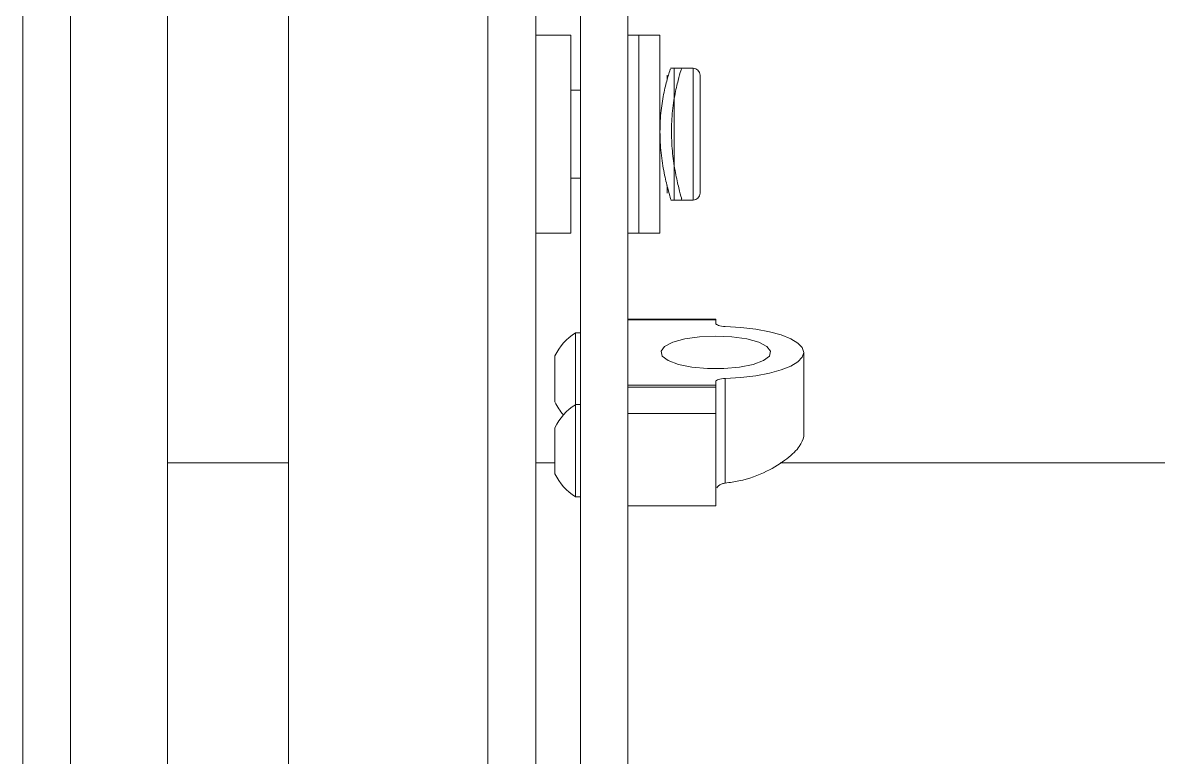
# Model space of a CAD drawing. Extents: x -382 to 1420, y -377 to 265.
# Drawn here: x 230.839 to 234.067, y -167.298 to -165.21 of the extents above; entities that cross this region are included whole.
import ezdxf

# ---------------------------------------------------------------- set-up
doc = ezdxf.new("R2010")
doc.units = 0
doc.header["$MEASUREMENT"] = 0
for name, color, linetype in [('AV-Anno-Iden', 154, 'CONTINUOUS'), ('AV-Detl-Obje-Brkt', 202, 'CONTINUOUS'), ('AV-Detl-Obje-Mont', 232, 'CONTINUOUS')]:
    doc.layers.add(name, color=color, linetype=linetype)

# ---------------------------------------------------------------- blocks, each defined once
blk = doc.blocks.new('A$C429A2651')
at = {"layer": 'AV-Detl-Obje-Brkt', "linetype": 'Continuous', "lineweight": 15}
for p, q in [((28.5715, 20.9101), (28.5715, 4.4204)), ((28.7073, 20.9101), (28.7073, 4.4204)), ((29.894, 4.4204), (29.894, 20.9101)), ((30.0298, 4.4204), (30.0298, 20.9101)), ((30.1574, 8.0661), (30.1574, 13.4628)), ((30.2918, 8.0661), (30.2918, 13.4628)), ((28.9835, 8.7307), (28.9835, 12.1734)), ((29.3271, 12.1734), (29.3271, 8.7307)), ((30.1297, 10.8778), (30.0298, 10.8778)), ((30.1297, 10.5736), (30.1297, 10.8778)), ((30.3231, 10.8778), (30.2918, 10.8778)), ((30.3828, 10.8778), (30.3231, 10.8778)), ((30.3231, 10.6024), (30.3231, 10.8778)), ((30.3231, 10.5967), (30.3231, 10.8778)), ((30.3828, 10.6024), (30.3828, 10.8778)), ((30.442, 10.7841), (30.4132, 10.7841)), ((30.4769, 10.7841), (30.4232, 10.7841)), ((30.4232, 10.7841), (30.4232, 10.4094)), ((30.4453, 10.7841), (30.442, 10.7841)), ((30.4769, 10.4094), (30.4769, 10.7841)), ((30.4032, 10.7532), (30.4032, 10.7641)), ((30.4969, 10.7641), (30.4969, 10.4293)), ((30.1574, 10.7217), (30.1297, 10.7217)), ((30.3231, 10.3157), (30.3231, 10.6024)), ((30.3231, 10.3157), (30.3231, 10.5967)), ((30.3828, 10.3157), (30.3828, 10.6024)), ((30.1297, 10.3157), (30.1297, 10.5736)), ((30.1297, 10.4718), (30.1574, 10.4718)), ((30.4032, 10.4293), (30.4032, 10.4505)), ((30.4137, 10.4094), (30.4453, 10.4094)), ((30.4232, 10.4094), (30.4769, 10.4094)), ((30.0298, 10.3157), (30.1297, 10.3157)), ((30.2918, 10.3157), (30.3231, 10.3157)), ((30.3231, 10.3157), (30.3828, 10.3157)), ((30.5417, 10.0707), (30.2918, 10.0707)), ((30.5417, 10.0693), (30.2918, 10.0693)), ((30.5417, 10.0707), (30.5417, 10.0693)), ((30.5417, 10.0591), (30.5417, 10.0693)), ((30.1574, 10.0321), (30.1424, 10.0321)), ((30.1424, 9.828), (30.1424, 10.0321)), ((30.7915, 9.7379), (30.7915, 9.9765)), ((30.0845, 9.8817), (30.0845, 9.9666)), ((30.0845, 9.8357), (30.0845, 9.8817)), ((30.2918, 9.8837), (30.5417, 9.8837)), ((30.5417, 9.878), (30.2918, 9.878)), ((30.5417, 9.8837), (30.5417, 9.8939)), ((30.5417, 9.8837), (30.5417, 9.878)), ((30.5417, 9.878), (30.5417, 9.803)), ((30.5684, 9.9027), (30.5684, 9.6052)), ((30.1574, 9.828), (30.1424, 9.828)), ((30.1424, 9.6971), (30.1424, 9.828)), ((30.5417, 9.803), (30.2918, 9.803)), ((30.5417, 9.803), (30.5417, 9.5409)), ((30.0845, 9.6971), (30.0845, 9.7626)), ((30.0845, 9.6316), (30.0845, 9.6971)), ((30.1424, 9.5662), (30.1424, 9.6971)), ((29.3271, 9.6627), (28.9835, 9.6627)), ((30.0845, 9.6627), (30.0298, 9.6627)), ((30.1424, 9.5662), (30.1574, 9.5662)), ((30.2918, 9.5409), (30.5417, 9.5409))]:
    blk.add_line(p, q, dxfattribs=at)
at = {"layer": 'AV-Detl-Obje-Brkt', "linetype": 'Continuous', "lineweight": 15, "flags": 128}
for points in [[(30.5684, 10.0503), (30.5631, 10.0506), (30.558, 10.0512), (30.5534, 10.0521), (30.5493, 10.0532), (30.5461, 10.0545), (30.5437, 10.0559), (30.5422, 10.0575), (30.5417, 10.0591)], [(30.7915, 9.9765), (30.7873, 9.99), (30.775, 10.003), (30.7548, 10.0152), (30.7276, 10.0261), (30.6941, 10.0353), (30.6555, 10.0426), (30.6132, 10.0476), (30.5684, 10.0503)], [(30.5417, 10.0229), (30.5877, 10.0208), (30.6296, 10.0148), (30.6638, 10.0054), (30.687, 9.9934), (30.6974, 9.98), (30.6939, 9.9662), (30.6769, 9.9533), (30.6479, 9.9425), (30.6094, 9.9347), (30.5649, 9.9306), (30.5184, 9.9306), (30.4739, 9.9347), (30.4355, 9.9425), (30.4064, 9.9533), (30.3894, 9.9662), (30.386, 9.98), (30.3963, 9.9934), (30.4196, 10.0054), (30.4537, 10.0148), (30.4956, 10.0208), (30.5417, 10.0229)], [(30.5684, 9.9027), (30.6132, 9.9054), (30.6555, 9.9104), (30.6941, 9.9177), (30.7276, 9.9269), (30.7548, 9.9378), (30.775, 9.9499), (30.7873, 9.963), (30.7915, 9.9765)], [(30.5417, 9.8939), (30.5422, 9.8955), (30.5437, 9.897), (30.5461, 9.8985), (30.5493, 9.8998), (30.5534, 9.9009), (30.558, 9.9018), (30.5631, 9.9024), (30.5684, 9.9027)]]:
    blk.add_lwpolyline(points, dxfattribs=at)
at = {"layer": 'AV-Detl-Obje-Brkt', "linetype": 'Continuous', "lineweight": 15}
for centre, radius, start, end in [((30.4769, 10.7641), 0.02, 0, 90), ((30.4769, 10.4293), 0.02, 270, 0), ((30.2243, 9.9012), 0.1544, 122.0305, 154.92), ((30.2243, 9.9012), 0.1544, 205.08, 221.3592), ((30.2243, 9.6971), 0.1544, 122.0305, 154.92), ((30.2243, 9.6971), 0.1544, 205.08, 237.9695)]:
    blk.add_arc(centre, radius, start, end, dxfattribs=at)
for points, knots in [([(30.3828, 10.6037), (30.3835, 10.6241), (30.3849, 10.6648), (30.3945, 10.7186), (30.405, 10.7593), (30.4129, 10.7824), (30.4131, 10.7818), (30.4132, 10.7816)], [0, 0, 0, 0, 0.211979, 0.42368, 0.642515, 0.866614, 1, 1, 1, 1]), ([(30.4453, 10.784), (30.4447, 10.7828), (30.4434, 10.7804), (30.4347, 10.7518), (30.4244, 10.7076), (30.4164, 10.6498), (30.4149, 10.5866), (30.42, 10.526), (30.4294, 10.4727), (30.4392, 10.4326), (30.4454, 10.4106), (30.4447, 10.4115), (30.4445, 10.4119)], [0, 0, 0, 0, 0.102793, 0.205479, 0.310959, 0.418907, 0.523658, 0.624442, 0.726702, 0.833457, 0.940947, 1, 1, 1, 1]), ([(30.4135, 10.4112), (30.4133, 10.4123), (30.4129, 10.4148), (30.4052, 10.4416), (30.3947, 10.4849), (30.3849, 10.5415), (30.3835, 10.5835), (30.3828, 10.6037)], [0, 0, 0, 0, 0.1616416, 0.3653843, 0.5764456, 0.7951153, 1, 1, 1, 1]), ([(30.7915, 9.7379), (30.789, 9.7289), (30.7841, 9.7109), (30.7459, 9.6736), (30.6878, 9.6364), (30.6239, 9.6122), (30.5816, 9.6069), (30.5684, 9.6052)], [0, 0, 0, 0, 0.213762, 0.42707, 0.652265, 0.892242, 1, 1, 1, 1]), ([(30.5684, 9.6052), (30.5654, 9.6047), (30.5592, 9.6037), (30.5514, 9.5995), (30.5468, 9.595), (30.545, 9.592), (30.5445, 9.5912)], [0, 0, 0, 0, 0.291024, 0.581402, 0.88855, 1, 1, 1, 1])]:
    blk.add_open_spline(points, degree=3, knots=knots, dxfattribs=at)
at = {"layer": 'AV-Detl-Obje-Mont', "linetype": 'Continuous', "lineweight": 15}
blk.add_line((34.3286, 9.6627), (30.7249, 9.6627), dxfattribs=at)

msp = doc.modelspace()

# ---------------------------------------------------------------- block references
at = {"layer": 'AV-Anno-Iden'}
msp.add_blockref('A$C429A2651', (202.26765, -176.12359), dxfattribs=at)

doc.saveas('drawing.dxf')
